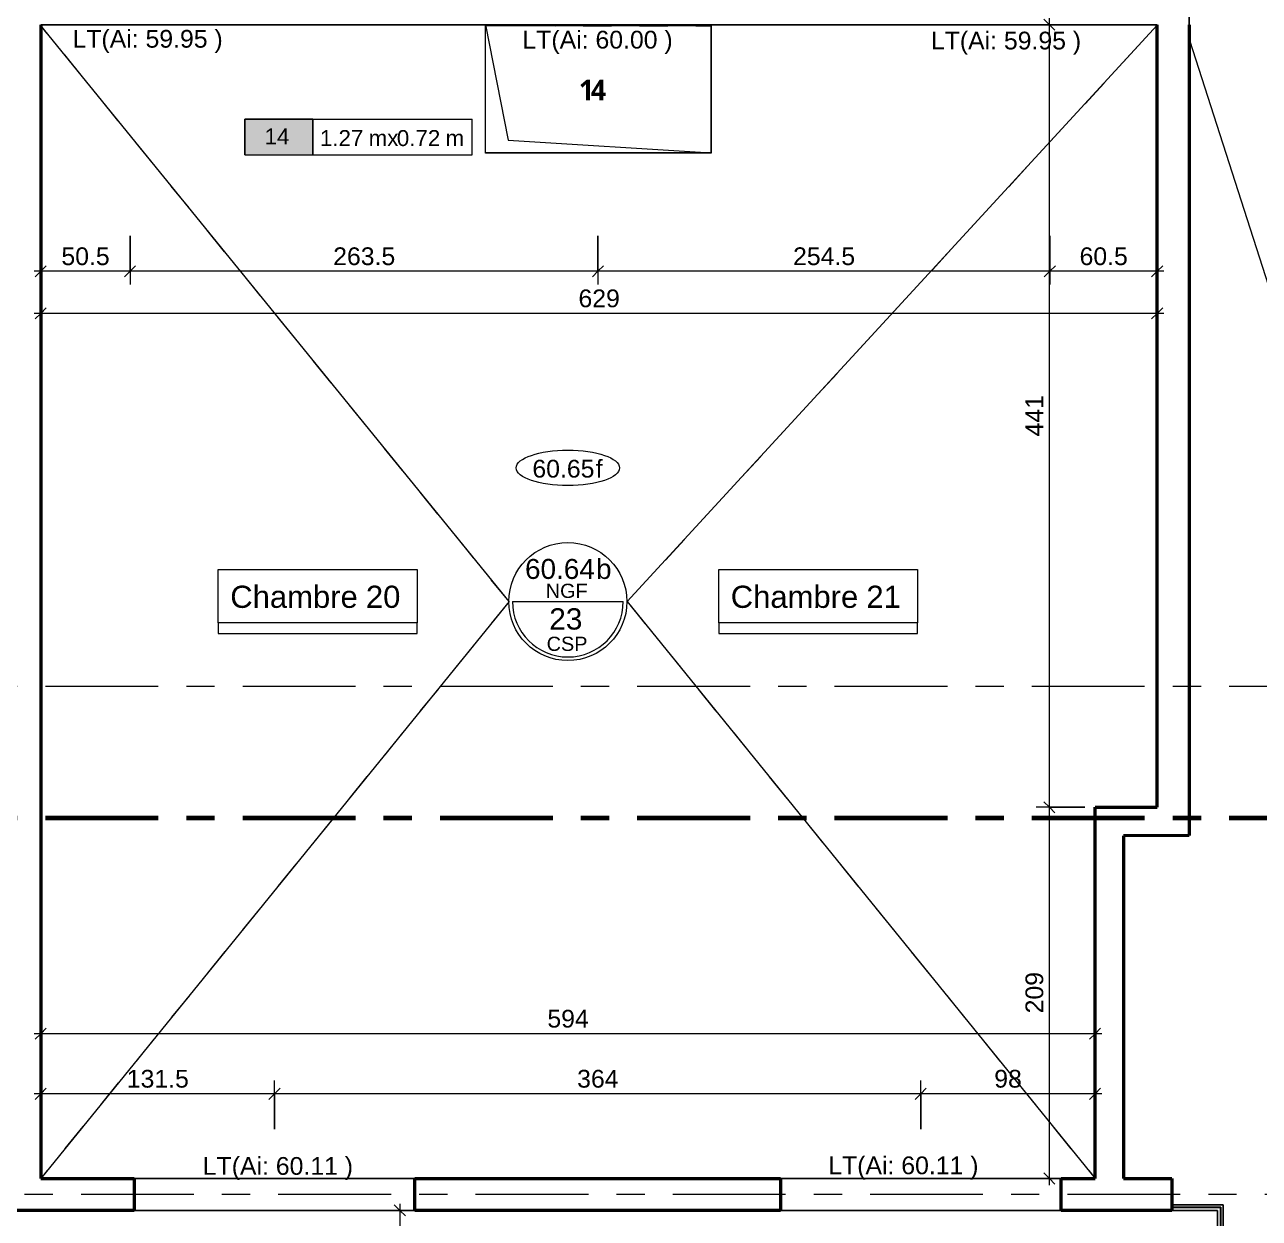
# Model space of a CAD drawing. Header units: metres. Extents: x 399 to 3028, y -427 to 863.
# Drawn here: x 452.43 to 459.39, y -391.74 to -385.02 of the extents above; entities that cross this region are included whole.
import ezdxf

# ---------------------------------------------------------------- set-up
doc = ezdxf.new("R2010")
doc.units = ezdxf.units.M
doc.linetypes.add('Ligne de quadrillage', pattern=[1.11125, 0.635, -0.15875, 0.15875, -0.15875])
doc.linetypes.add('Tiret', pattern=[0.3175, 0.15875, -0.15875])
for name, color, linetype, lineweight in [('02-Gaines numerotées_Stylo_No__83', 7, 'Continuous', 18), ('A-ANNO-DIMS', 211, 'Continuous', 9), ('A-ANNO-DIMS-50', 211, 'Continuous', 9), ('A-DETL', 90, 'Continuous', 18), ('A-DETL-GENF', 92, 'Continuous', 18), ('A-FLOR', 192, 'Continuous', 18), ('A-GENM', 13, 'Continuous', 18), ('A-GENM-IDEN', 13, 'Continuous', 18), ('A-WALL', 113, 'Continuous', 18), ('G-ANNO-DIMS', 111, 'Continuous', 9), ('G-ANNO-TEXT', 231, 'Continuous', 9), ('R_1 - Openings_dwg', 8, 'Continuous', 18), ('S-FLOR-SYMB', 171, 'Continuous', 9), ('S-GRID', 1, 'Continuous', 9)]:
    doc.layers.add(name, color=color, linetype=linetype, lineweight=lineweight)
doc.styles.add('Arial', font='arial.ttf', dxfattribs={"height": 0.1})
doc.styles.add('Arial_10', font='arial.ttf', dxfattribs={"height": 0.12})
doc.styles.add('Arial_11', font='arial.ttf', dxfattribs={"height": 0.125})
doc.styles.add('Arial_6', font='arial.ttf', dxfattribs={"height": 0.09})
doc.styles.add('Arial_8', font='arial.ttf', dxfattribs={"height": 0.0016})
doc.styles.add('Arial_9', font='arial.ttf', dxfattribs={"height": 0.1125})
doc.styles.add('Malgun Gothic Semilight_B', font='', dxfattribs={"height": 0.115})
doc.styles.get('Malgun Gothic Semilight_B').set_extended_font_data('Malgun Gothic Semilight', bold=True)
doc.dimstyles.new('AES-_COTATION_1_50', dxfattribs={"dimscale": 0.3048, "dimtxt": 0.102026, "dimasz": 0.205052, "dimexe": 0.246063, "dimexo": 0.0625, "dimgap": 0.016404, "dimtad": 1, "dimdec": 1, "dimlfac": 100, "dimrnd": 0.5, "dimdsep": 46, "dimtxsty": 'Arial', "dimblk1": 'OBLIQUE', "dimblk2": 'OBLIQUE', "dimsah": 1, "dimcen": 0.09, "dimdle": 0.123031, "dimazin": 0, "dimtfac": 1, "dimtdec": 4, "dimtix": 1, "dimtmove": 0, "dimatfit": 3, "dimfxl": 0.656168, "dimfxlon": 1, "dimtvp": 1, "dimtolj": 1, "dimtzin": 0, "dimarcsym": 2})
doc.dimstyles.new('AES-_COTATION_1_50_2', dxfattribs={"dimscale": 0.3048, "dimtxt": 0.102026, "dimasz": 0.205052, "dimexe": 0.246063, "dimexo": 0.0625, "dimgap": 0.016404, "dimtad": 1, "dimdec": 1, "dimlfac": 100, "dimrnd": 0.5, "dimdsep": 46, "dimtxsty": 'Arial', "dimblk1": 'OBLIQUE', "dimblk2": 'OBLIQUE', "dimsah": 1, "dimcen": 0.09, "dimdle": 0.123031, "dimazin": 0, "dimtfac": 1, "dimtdec": 4, "dimtix": 1, "dimtmove": 0, "dimatfit": 3, "dimfxl": 0.656168, "dimfxlon": 1, "dimtvp": 1, "dimtolj": 1, "dimtzin": 0, "dimarcsym": 2})

# ---------------------------------------------------------------- blocks, each defined once
blk = doc.blocks.new('VAU_Réservation_Rectangulaire1 - VAU_Réservation_Rectangulaire-1313385-AES_EXE_BET_TZ_R_1_COF_0100-Plan coffrage PH R_1 Diffusion')
at = {"layer": 'A-DETL-GENF'}
for p, q in [((-0.635, 0.361), (-0.635, -0.361)), ((-0.635, 0.361), (0.635, 0.361)), ((0.635, 0.361), (-0.635, 0.361)), ((-0.635, 0.361), (-0.635, -0.361)), ((-0.508, 0.2888), (0.635, 0.361)), ((0.635, 0.361), (0.635, -0.361)), ((-0.635, -0.361), (-0.508, 0.2888)), ((-0.635, -0.361), (0.635, -0.361))]:
    blk.add_line(p, q, dxfattribs=at)
blk = doc.blocks.new('R_1 - Openings_dwg-817627-AES_EXE_BET_TZ_R_1_COF_0100-Plan coffrage PH R_1 Diffusion')
at = {"layer": '02-Gaines numerotées_Stylo_No__83', "flags": 128}
blk.add_lwpolyline([(741.8954, -253.03), (740.6515, -253.289), (740.5049, -252.585), (741.7488, -252.326)], close=True, dxfattribs=at)
at = {"layer": 'A-DETL', "linetype": 'Tiret', "flags": 128}
blk.add_lwpolyline([(741.8954, -253.03), (740.6515, -253.289), (740.5049, -252.585), (741.7488, -252.326)], close=True, dxfattribs=at)
at = {"layer": '02-Gaines numerotées_Stylo_No__83', "char_height": 0.115, "attachment_point": 1, "rotation": 11.76477, "line_spacing_factor": 1.113779, "style": 'Malgun Gothic Semilight_B'}
for s, insert, width in [('\\fMalgun Gothic Semilight|b1|i0|c178|p34|;1', (741.0818, -252.7763), 0.073773), ('\\fMalgun Gothic Semilight|b1|i0|c178|p34|;4', (741.1475, -252.7626), 0.109122)]:
    blk.add_mtext(s, dxfattribs=dict(at, insert=insert, width=width))
at = {"layer": 'A-DETL', "color": 7, "linetype": 'Tiret', "char_height": 0.115, "attachment_point": 1, "rotation": 11.76477, "line_spacing_factor": 1.113779, "style": 'Malgun Gothic Semilight_B'}
for s, insert, width in [('\\fMalgun Gothic Semilight|b1|i0|c178|p34|;1', (741.0818, -252.7763), 0.073773), ('\\fMalgun Gothic Semilight|b1|i0|c178|p34|;4', (741.1475, -252.7626), 0.109122)]:
    blk.add_mtext(s, dxfattribs=dict(at, insert=insert, width=width))
blk = doc.blocks.new('AES-Etiquette Dalle CSP brut vide - Dalle bidirectionnelle-1799191-AES_EXE_BET_TZ_R_1_COF_0100-Plan coffrage PH R_1 Diffusion')
at = {"layer": 'S-FLOR-SYMB'}
blk.add_line((-0.00624, 0), (0.00624, 0), dxfattribs=at)
blk.add_circle((0, 0), 0.00665, dxfattribs=at)
blk.add_arc((0, 0), 0.00624, 180, 360, dxfattribs=at)
at = {"layer": 'S-FLOR-SYMB', "char_height": 0.0016, "attachment_point": 1, "style": 'Arial_8'}
for s, insert, width in [('NGF', (-0.00249, 0.00201), 0.0058523), ('CSP', (-0.00239, -0.00396), 0.005692)]:
    blk.add_mtext(s, dxfattribs=dict(at, insert=insert, width=width))
blk = doc.blocks.new('DIMBLOCK225-AES_EXE_BET_TZ_R_1_COF_0100-Plan coffrage PH R_1 Diffusion')
at = {"layer": 'A-ANNO-DIMS-50', "transparency": 16777216}
for p, q in [((458.2088, -386.2072), (458.2088, -386.4822)), ((458.2088, -386.4072), (458.2088, -386.2072)), ((458.8138, -386.6072), (458.8138, -386.3322)), ((458.2088, -386.4072), (458.1776, -386.4385)), ((458.2088, -386.4072), (458.2401, -386.376)), ((458.8513, -386.4072), (458.2088, -386.4072)), ((458.8138, -386.4072), (458.7825, -386.4385)), ((458.8138, -386.4072), (458.845, -386.376)), ((458.8138, -386.4072), (458.8138, -386.6072))]:
    blk.add_line(p, q, dxfattribs=at)
at = {"layer": 'A-ANNO-DIMS-50', "color": 0, "transparency": 16777216, "insert": (458.3763, -386.2724), "char_height": 0.1, "width": 0.323972, "attachment_point": 1, "line_spacing_factor": 0.941778, "style": 'Arial'}
blk.add_mtext('60.5', dxfattribs=at)
blk = doc.blocks.new('_Oblique')
at = {"color": 0, "linetype": 'ByBlock', "lineweight": -2}
blk.add_line((-0.5, -0.5), (0.5, 0.5), dxfattribs=at)
blk = doc.blocks.new('DIMBLOCK226-AES_EXE_BET_TZ_R_1_COF_0100-Plan coffrage PH R_1 Diffusion')
at = {"layer": 'A-ANNO-DIMS-50', "transparency": 16777216}
for p, q in [((455.6634, -386.2072), (455.6634, -386.4822)), ((455.6634, -386.4072), (455.6634, -386.2072)), ((458.2088, -386.2072), (458.2088, -386.4822)), ((458.2088, -386.4072), (458.2088, -386.2072)), ((455.6634, -386.4072), (455.6322, -386.4385)), ((455.6634, -386.4072), (455.6947, -386.376)), ((458.2088, -386.4072), (455.6634, -386.4072)), ((458.2088, -386.4072), (458.1776, -386.4385)), ((458.2088, -386.4072), (458.2401, -386.376))]:
    blk.add_line(p, q, dxfattribs=at)
at = {"layer": 'A-ANNO-DIMS-50', "color": 0, "transparency": 16777216, "insert": (456.7627, -386.2724), "char_height": 0.1, "width": 0.416266, "attachment_point": 1, "line_spacing_factor": 0.941778, "style": 'Arial'}
blk.add_mtext('254.5', dxfattribs=at)
blk = doc.blocks.new('DIMBLOCK227-AES_EXE_BET_TZ_R_1_COF_0100-Plan coffrage PH R_1 Diffusion')
at = {"layer": 'A-ANNO-DIMS-50', "transparency": 16777216}
for p, q in [((453.0284, -386.2072), (453.0284, -386.4822)), ((453.0284, -386.4072), (453.0284, -386.2072)), ((455.6634, -386.2072), (455.6634, -386.4822)), ((455.6634, -386.4072), (455.6634, -386.2072)), ((453.0284, -386.4072), (452.9972, -386.4385)), ((453.0284, -386.4072), (453.0597, -386.376)), ((455.6634, -386.4072), (453.0284, -386.4072)), ((455.6634, -386.4072), (455.6322, -386.4385)), ((455.6634, -386.4072), (455.6947, -386.376))]:
    blk.add_line(p, q, dxfattribs=at)
at = {"layer": 'A-ANNO-DIMS-50', "color": 0, "transparency": 16777216, "insert": (454.1725, -386.2724), "char_height": 0.1, "width": 0.416266, "attachment_point": 1, "line_spacing_factor": 0.941778, "style": 'Arial'}
blk.add_mtext('263.5', dxfattribs=at)
blk = doc.blocks.new('DIMBLOCK228-AES_EXE_BET_TZ_R_1_COF_0100-Plan coffrage PH R_1 Diffusion')
at = {"layer": 'A-ANNO-DIMS-50', "transparency": 16777216}
for p, q in [((453.0284, -386.2072), (453.0284, -386.4822)), ((453.0284, -386.4072), (453.0284, -386.2072)), ((452.5249, -386.6072), (452.5249, -386.3322)), ((453.0284, -386.4072), (452.4874, -386.4072)), ((452.5249, -386.4072), (452.4936, -386.4385)), ((452.5249, -386.4072), (452.5561, -386.376)), ((452.5249, -386.4072), (452.5249, -386.6072)), ((453.0284, -386.4072), (452.9972, -386.4385)), ((453.0284, -386.4072), (453.0597, -386.376))]:
    blk.add_line(p, q, dxfattribs=at)
at = {"layer": 'A-ANNO-DIMS-50', "color": 0, "transparency": 16777216, "insert": (452.6417, -386.2724), "char_height": 0.1, "width": 0.323972, "attachment_point": 1, "line_spacing_factor": 0.941778, "style": 'Arial'}
blk.add_mtext('50.5', dxfattribs=at)
blk = doc.blocks.new('DIMBLOCK234-AES_EXE_BET_TZ_R_1_COF_0100-Plan coffrage PH R_1 Diffusion')
at = {"layer": 'A-ANNO-DIMS-50', "transparency": 16777216}
for p, q in [((457.4819, -391.241), (457.4819, -390.966)), ((457.4819, -391.041), (457.5132, -391.0098)), ((458.4637, -391.241), (458.4637, -390.966)), ((458.4637, -391.041), (458.495, -391.0098)), ((457.4819, -391.041), (457.4507, -391.0723)), ((458.5012, -391.041), (457.4819, -391.041)), ((457.4819, -391.041), (457.4819, -391.241)), ((458.4637, -391.041), (458.4325, -391.0723)), ((458.4637, -391.041), (458.4637, -391.241))]:
    blk.add_line(p, q, dxfattribs=at)
at = {"layer": 'A-ANNO-DIMS-50', "color": 0, "transparency": 16777216, "insert": (457.8959, -390.9062), "char_height": 0.1, "width": 0.184588, "attachment_point": 1, "line_spacing_factor": 0.941778, "style": 'Arial'}
blk.add_mtext('98', dxfattribs=at)
blk = doc.blocks.new('DIMBLOCK235-AES_EXE_BET_TZ_R_1_COF_0100-Plan coffrage PH R_1 Diffusion')
at = {"layer": 'A-ANNO-DIMS-50', "transparency": 16777216}
for p, q in [((453.8418, -391.241), (453.8418, -390.966)), ((453.8418, -391.041), (453.873, -391.0098)), ((457.4819, -391.241), (457.4819, -390.966)), ((457.4819, -391.041), (457.5132, -391.0098)), ((453.8418, -391.041), (453.8105, -391.0723)), ((457.4819, -391.041), (453.8418, -391.041)), ((453.8418, -391.041), (453.8418, -391.241)), ((457.4819, -391.041), (457.4507, -391.0723)), ((457.4819, -391.041), (457.4819, -391.241))]:
    blk.add_line(p, q, dxfattribs=at)
at = {"layer": 'A-ANNO-DIMS-50', "color": 0, "transparency": 16777216, "insert": (455.5465, -390.9062), "char_height": 0.1, "width": 0.276883, "attachment_point": 1, "line_spacing_factor": 0.941778, "style": 'Arial'}
blk.add_mtext('364', dxfattribs=at)
blk = doc.blocks.new('DIMBLOCK236-AES_EXE_BET_TZ_R_1_COF_0100-Plan coffrage PH R_1 Diffusion')
at = {"layer": 'A-ANNO-DIMS-50', "transparency": 16777216}
for p, q in [((452.5249, -391.241), (452.5249, -390.966)), ((452.5249, -391.041), (452.5561, -391.0098)), ((453.8418, -391.241), (453.8418, -390.966)), ((453.8418, -391.041), (453.873, -391.0098)), ((453.8418, -391.041), (452.4874, -391.041)), ((452.5249, -391.041), (452.4936, -391.0723)), ((452.5249, -391.041), (452.5249, -391.241)), ((453.8418, -391.041), (453.8105, -391.0723)), ((453.8418, -391.041), (453.8418, -391.241))]:
    blk.add_line(p, q, dxfattribs=at)
at = {"layer": 'A-ANNO-DIMS-50', "color": 0, "transparency": 16777216, "insert": (453.0099, -390.9062), "char_height": 0.1, "width": 0.416266, "attachment_point": 1, "line_spacing_factor": 0.941778, "style": 'Arial'}
blk.add_mtext('131.5', dxfattribs=at)
blk = doc.blocks.new('DIMBLOCK237-AES_EXE_BET_TZ_R_1_COF_0100-Plan coffrage PH R_1 Diffusion')
at = {"layer": 'A-ANNO-DIMS-50', "transparency": 16777216}
for p, q in [((458.2065, -389.4268), (458.1752, -389.3955)), ((458.4065, -389.4268), (458.1315, -389.4268)), ((458.2065, -391.5557), (458.2065, -389.4268)), ((458.2065, -389.4268), (458.2377, -389.458)), ((458.2065, -389.4268), (458.4065, -389.4268)), ((458.2065, -391.5182), (458.1752, -391.4869)), ((458.4065, -391.5182), (458.1315, -391.5182)), ((458.2065, -391.5182), (458.2377, -391.5494)), ((458.2065, -391.5182), (458.4065, -391.5182))]:
    blk.add_line(p, q, dxfattribs=at)
at = {"layer": 'A-ANNO-DIMS-50', "color": 0, "transparency": 16777216, "insert": (458.0717, -390.5878), "char_height": 0.1, "width": 0.276883, "attachment_point": 1, "rotation": 90, "line_spacing_factor": 0.941778, "style": 'Arial'}
blk.add_mtext('209', dxfattribs=at)
blk = doc.blocks.new('DIMBLOCK238-AES_EXE_BET_TZ_R_1_COF_0100-Plan coffrage PH R_1 Diffusion')
at = {"layer": 'A-ANNO-DIMS-50', "transparency": 16777216}
for p, q in [((458.0065, -385.0179), (458.2815, -385.0179)), ((458.2065, -385.0179), (458.0065, -385.0179)), ((458.2065, -385.0179), (458.1752, -384.9866)), ((458.2065, -389.4268), (458.2065, -384.9804)), ((458.2065, -385.0179), (458.2377, -385.0491)), ((458.2065, -389.4268), (458.1752, -389.3955)), ((458.4065, -389.4268), (458.1315, -389.4268)), ((458.2065, -389.4268), (458.2377, -389.458)), ((458.2065, -389.4268), (458.4065, -389.4268))]:
    blk.add_line(p, q, dxfattribs=at)
at = {"layer": 'A-ANNO-DIMS-50', "color": 0, "transparency": 16777216, "insert": (458.0717, -387.3377), "char_height": 0.1, "width": 0.276883, "attachment_point": 1, "rotation": 90, "line_spacing_factor": 0.941778, "style": 'Arial'}
blk.add_mtext('441', dxfattribs=at)
blk = doc.blocks.new('DIMBLOCK259-AES_EXE_BET_TZ_R_1_COF_0100-Plan coffrage PH R_1 Diffusion')
at = {"layer": 'A-ANNO-DIMS-50', "transparency": 16777216}
for p, q in [((452.5249, -390.9026), (452.5249, -390.6276)), ((458.4637, -390.9026), (458.4637, -390.6276)), ((458.5012, -390.7026), (452.4874, -390.7026)), ((452.5249, -390.7026), (452.4936, -390.7339)), ((452.5249, -390.7026), (452.5561, -390.6714)), ((452.5249, -390.7026), (452.5249, -390.9026)), ((458.4637, -390.7026), (458.4325, -390.7339)), ((458.4637, -390.7026), (458.495, -390.6714)), ((458.4637, -390.7026), (458.4637, -390.9026))]:
    blk.add_line(p, q, dxfattribs=at)
at = {"layer": 'A-ANNO-DIMS-50', "color": 0, "transparency": 16777216, "insert": (455.3789, -390.5678), "char_height": 0.1, "width": 0.276883, "attachment_point": 1, "line_spacing_factor": 0.941778, "style": 'Arial'}
blk.add_mtext('594', dxfattribs=at)
blk = doc.blocks.new('DIMBLOCK281-AES_EXE_BET_TZ_R_1_COF_0100-Plan coffrage PH R_1 Diffusion')
at = {"layer": 'A-ANNO-DIMS-50', "transparency": 16777216}
for p, q in [((454.748, -391.6982), (454.473, -391.6982)), ((454.548, -391.6982), (454.5168, -391.6669)), ((454.548, -391.6607), (454.548, -400.0636)), ((454.548, -391.6982), (454.5793, -391.7294)), ((454.548, -391.6982), (454.748, -391.6982)), ((454.748, -400.0261), (454.473, -400.0261)), ((454.548, -400.0261), (454.5168, -399.9949)), ((454.548, -400.0261), (454.5793, -400.0574)), ((454.548, -400.0261), (454.748, -400.0261))]:
    blk.add_line(p, q, dxfattribs=at)
at = {"layer": 'A-ANNO-DIMS-50', "color": 0, "transparency": 16777216, "insert": (454.4132, -395.9775), "char_height": 0.1, "width": 0.276883, "attachment_point": 1, "rotation": 90, "line_spacing_factor": 0.941778, "style": 'Arial'}
blk.add_mtext('833', dxfattribs=at)
blk = doc.blocks.new('ETQ_SOL_Rectangulaire - RSV_Rect_HZ-1265007-AES_EXE_BET_TZ_R_1_COF_0100-Plan coffrage PH R_1 Diffusion')
at = {"layer": 'A-GENM-IDEN', "lineweight": 9}
blk.add_hatch(color=256, dxfattribs=at).paths.add_polyline_path([(0, -0.002), (-0.00765, -0.002), (-0.00765, 0.002), (0, 0.002)])
at = {"layer": 'A-GENM-IDEN'}
for p, q in [((-0.00765, -0.002), (-0.00765, 0.002)), ((-0.00765, 0.002), (0.01798, 0.002)), ((0, 0.002), (-0.00765, 0.002)), ((-0.00765, 0.002), (-0.00765, -0.002)), ((0, 0.002), (0, -0.002)), ((0, -0.002), (0, 0.002)), ((0.01798, -0.002), (0.01798, 0.002)), ((-0.00765, -0.002), (0.01798, -0.002)), ((-0.00765, -0.002), (0, -0.002))]:
    blk.add_line(p, q, dxfattribs=at)
blk = doc.blocks.new('DIMBLOCK652-AES_EXE_BET_TZ_R_1_COF_0100-Plan coffrage PH R_1 Diffusion')
at = {"layer": 'A-ANNO-DIMS-50', "transparency": 16777216}
for p, q in [((452.5249, -386.8446), (452.5249, -386.5696)), ((452.5249, -386.6446), (452.5561, -386.6133)), ((458.8138, -386.8446), (458.8138, -386.5696)), ((458.8138, -386.6446), (458.845, -386.6133)), ((458.8513, -386.6446), (452.4874, -386.6446)), ((452.5249, -386.6446), (452.4936, -386.6758)), ((452.5249, -386.6446), (452.5249, -386.8446)), ((458.8138, -386.6446), (458.7825, -386.6758)), ((458.8138, -386.6446), (458.8138, -386.8446))]:
    blk.add_line(p, q, dxfattribs=at)
at = {"layer": 'A-ANNO-DIMS-50', "color": 0, "transparency": 16777216, "insert": (455.554, -386.5097), "char_height": 0.1, "width": 0.276883, "attachment_point": 1, "line_spacing_factor": 0.941778, "style": 'Arial'}
blk.add_mtext('629', dxfattribs=at)

msp = doc.modelspace()

# ---------------------------------------------------------------- linework, layer by layer
at = {"layer": 'A-DETL', "color": 51}
for p, q in [((455.1631, -388.268), (452.5242, -385.0209)), ((455.8284, -388.268), (458.8138, -385.0209)), ((459.9053, -387.9343), (458.9967, -385.1079)), ((455.1631, -388.268), (452.5249, -391.5182)), ((455.8284, -388.268), (458.4639, -391.5182))]:
    msp.add_line(p, q, dxfattribs=at)
at = {"layer": 'A-DETL', "linetype": 'Tiret'}
for p, q in [((455.1631, -388.268), (452.5242, -385.0209)), ((455.8284, -388.268), (458.8138, -385.0209)), ((455.1631, -388.268), (452.5249, -391.5182)), ((455.8284, -388.268), (458.4639, -391.5182))]:
    msp.add_line(p, q, dxfattribs=at)
at = {"layer": 'A-DETL'}
for p, q in [((453.5249, -388.088), (454.6449, -388.088)), ((453.5249, -388.388), (453.5249, -388.088)), ((454.6449, -388.088), (454.6449, -388.388)), ((456.3437, -388.088), (457.4637, -388.088)), ((456.3437, -388.388), (456.3437, -388.088)), ((457.4637, -388.088), (457.4637, -388.388)), ((454.6449, -388.388), (453.5249, -388.388)), ((453.5249, -388.388), (453.5249, -388.448)), ((454.6449, -388.388), (453.5249, -388.388)), ((454.6449, -388.448), (454.6449, -388.388)), ((457.4637, -388.388), (456.3437, -388.388)), ((456.3437, -388.388), (456.3437, -388.448)), ((457.4637, -388.388), (456.3437, -388.388)), ((457.4637, -388.448), (457.4637, -388.388)), ((453.5249, -388.448), (454.6449, -388.448)), ((456.3437, -388.448), (457.4637, -388.448))]:
    msp.add_line(p, q, dxfattribs=at)
at = {"layer": 'A-DETL', "color": 51}
msp.add_ellipse((455.4943, -387.5149), major_axis=(-0.2909, 0), ratio=0.343791, dxfattribs=at)
at = {"layer": 'A-DETL-GENF', "linetype": 'Tiret'}
for p, q in [((454.6449, -388.388), (453.5249, -388.388)), ((453.5249, -388.388), (453.5249, -388.448)), ((454.6449, -388.448), (454.6449, -388.388)), ((457.4637, -388.388), (456.3437, -388.388)), ((456.3437, -388.388), (456.3437, -388.448)), ((457.4637, -388.448), (457.4637, -388.388)), ((453.5249, -388.448), (454.6449, -388.448)), ((456.3437, -388.448), (457.4637, -388.448))]:
    msp.add_line(p, q, dxfattribs=at)
at = {"layer": 'A-FLOR', "color": 31, "lineweight": 25}
for p, q in [((458.9938, -389.5867), (458.9938, -384.8379)), ((452.5249, -385.0179), (458.8138, -385.0179)), ((452.5249, -391.5182), (452.5249, -385.0179)), ((458.8138, -385.0179), (458.8138, -389.4268)), ((458.8138, -389.4268), (458.4637, -389.4268)), ((458.4637, -389.4268), (458.4637, -391.5182)), ((458.6237, -389.5868), (458.9938, -389.5867)), ((458.6237, -391.5182), (458.6237, -389.5868)), ((458.4637, -391.5182), (452.5249, -391.5182)), ((458.8964, -391.5182), (458.6237, -391.5182)), ((458.8964, -391.6662), (458.8964, -391.5182)), ((459.1851, -391.6662), (458.8964, -391.6662)), ((458.8964, -391.6662), (458.8964, -391.6792)), ((458.8964, -391.6792), (458.8964, -391.6812)), ((459.1721, -391.6792), (458.8964, -391.6792)), ((458.8964, -391.6982), (458.8964, -391.6812)), ((458.8964, -391.6812), (459.1701, -391.6812)), ((459.1531, -391.6982), (458.8964, -391.6982)), ((459.1531, -394.4774), (459.1531, -391.6982)), ((459.1701, -391.6812), (459.1721, -391.6792)), ((459.1701, -391.6812), (459.1701, -394.4774)), ((459.1721, -394.4774), (459.1721, -391.6792)), ((459.1851, -394.4774), (459.1851, -391.6662))]:
    msp.add_line(p, q, dxfattribs=at)
at = {"layer": 'A-WALL', "color": 2, "lineweight": 50}
for p, q in [((452.5249, -385.0179), (452.5249, -391.5182)), ((458.8138, -389.4268), (458.8138, -385.0179)), ((458.9938, -385.0179), (458.9938, -389.4267)), ((458.4637, -389.5868), (458.4637, -389.4268)), ((458.4637, -389.4268), (458.8138, -389.4268)), ((458.9938, -389.4267), (458.9938, -389.5867)), ((458.4637, -391.5182), (458.4637, -389.5868)), ((458.9938, -389.5867), (458.6237, -389.5868)), ((458.6237, -389.5868), (458.6237, -391.5182)), ((452.5249, -391.5182), (453.0518, -391.5182)), ((453.0518, -391.5182), (453.0518, -391.6982)), ((454.6318, -391.6982), (454.6318, -391.5182)), ((454.6318, -391.5182), (456.6919, -391.5182)), ((456.6919, -391.5182), (456.6919, -391.6982)), ((458.2719, -391.6982), (458.2719, -391.5182)), ((458.2719, -391.5182), (458.4637, -391.5182)), ((458.6237, -391.5182), (458.8964, -391.5182)), ((458.8964, -391.5182), (458.8964, -391.6982)), ((453.0518, -391.6982), (451.8033, -391.6982)), ((456.6919, -391.6982), (454.6318, -391.6982)), ((458.8964, -391.6982), (458.2719, -391.6982))]:
    msp.add_line(p, q, dxfattribs=at)
at = {"layer": 'A-WALL', "color": 3, "lineweight": 25}
for p, q in [((454.6318, -391.5182), (453.0518, -391.5182)), ((458.2719, -391.5182), (456.6919, -391.5182)), ((453.0518, -391.6982), (454.6318, -391.6982)), ((456.6919, -391.6982), (458.2719, -391.6982))]:
    msp.add_line(p, q, dxfattribs=at)
at = {"layer": 'S-GRID', "linetype": 'Ligne de quadrillage'}
for p, q in [((402.5455, -388.7449), (470.4951, -388.7439)), ((430.5272, -391.6068), (470.4951, -391.6063))]:
    msp.add_line(p, q, dxfattribs=at)
at = {"layer": 'S-GRID', "linetype": 'Ligne de quadrillage', "lineweight": 100}
msp.add_line((402.5455, -389.4864), (470.4951, -389.4864), dxfattribs=at)

# ---------------------------------------------------------------- block references
at = {"layer": 'A-GENM', "extrusion": (0, 0, -1), "rotation": 179.9991493376243}
msp.add_blockref('VAU_Réservation_Rectangulaire1 - VAU_Réservation_Rectangulaire-1313385-AES_EXE_BET_TZ_R_1_COF_0100-Plan coffrage PH R_1 Diffusion', (-455.6656, -385.3788), dxfattribs=at)
at = {"layer": 'A-GENM-IDEN', "xscale": 49.99999999999996, "yscale": 49.99999999999996, "zscale": 49.99999999999996}
msp.add_blockref('ETQ_SOL_Rectangulaire - RSV_Rect_HZ-1265007-AES_EXE_BET_TZ_R_1_COF_0100-Plan coffrage PH R_1 Diffusion', (454.0572, -385.6504), dxfattribs=at)
at = {"layer": 'R_1 - Openings_dwg', "color": 92, "linetype": 'Tiret', "rotation": 348.2360846844102}
msp.add_blockref('R_1 - Openings_dwg-817627-AES_EXE_BET_TZ_R_1_COF_0100-Plan coffrage PH R_1 Diffusion', (-218.4239, 13.2301), dxfattribs=at)
at = {"layer": 'S-FLOR-SYMB', "xscale": 49.99999999999997, "yscale": 49.99999999999997, "zscale": 49.99999999999997}
msp.add_blockref('AES-Etiquette Dalle CSP brut vide - Dalle bidirectionnelle-1799191-AES_EXE_BET_TZ_R_1_COF_0100-Plan coffrage PH R_1 Diffusion', (455.4943, -388.268), dxfattribs=at)

# ---------------------------------------------------------------- texts
at = {"layer": 'A-GENM-IDEN', "lineweight": 9, "char_height": 0.09, "attachment_point": 1, "style": 'Arial_6'}
for s, insert, width in [('14', (453.786, -385.6025), 0.168354), ('1.27 ', (454.0977, -385.6116), 0.3327), ('mx', (454.3722, -385.6116), 0.192405), ('0.72 ', (454.531, -385.6116), 0.3327), ('\\fArial|b0|i0|c178|p34|;m', (454.8055, -385.6116), 0.124262)]:
    msp.add_mtext(s, dxfattribs=dict(at, insert=insert, width=width))
at = {"layer": 'G-ANNO-DIMS', "char_height": 0.1, "width": 1.011239, "attachment_point": 1, "line_spacing_factor": 0.941778, "style": 'Arial'}
for s, insert in [('LT(Ai: 59.95 )', (452.7041, -385.0474)), ('LT(Ai: 60.00 )', (455.2385, -385.0523)), ('LT(Ai: 59.95 )', (457.539, -385.0573)), ('LT(Ai: 60.11 )', (453.438, -391.3975)), ('LT(Ai: 60.11 )', (456.961, -391.3942))]:
    msp.add_mtext(s, dxfattribs=dict(at, insert=insert))
at = {"layer": 'G-ANNO-TEXT', "color": 41, "char_height": 0.1, "attachment_point": 1, "style": 'Arial'}
for s, insert, width in [('60.65', (455.2944, -387.4694), 0.432911), ('\\fArial|b0|i0|c178|p34|;f', (455.6516, -387.4694), 0.05211)]:
    msp.add_mtext(s, dxfattribs=dict(at, insert=insert, width=width))
at = {"layer": 'G-ANNO-TEXT', "color": 7, "char_height": 0.125, "attachment_point": 1, "style": 'Arial_11'}
for s, insert, width in [('Chambre ', (453.5928, -388.1784), 0.925949), ('20', (454.3568, -388.1784), 0.232489), ('Chambre ', (456.4117, -388.1784), 0.925949), ('21', (457.1757, -388.1784), 0.232489)]:
    msp.add_mtext(s, dxfattribs=dict(at, insert=insert, width=width))
at = {"layer": 'S-FLOR-SYMB', "attachment_point": 1}
for s, insert, char_height, width, style in [('60.64', (455.253, -388.0279), 0.1125, 0.485021, 'Arial_9'), ('\\fArial|b0|i0|c178|p34|;b', (455.6531, -388.0279), 0.1125, 0.108228, 'Arial_9'), ('23', (455.3896, -388.3056), 0.12, 0.224472, 'Arial_10')]:
    msp.add_mtext(s, dxfattribs=dict(at, insert=insert, char_height=char_height, width=width, style=style))

# ---------------------------------------------------------------- dimensions: what is measured, and where the dimension line sits
at = {"layer": 'A-ANNO-DIMS'}
for base, p1, p2, angle, dimstyle, override, picture, middle in [((458.2065, -385.0179), (458.4065, -389.4268), (458.0065, -385.0179), 90, 'AES-_COTATION_1_50', {"dimpost": '<>', "dimfxl": 4.426998}, 'DIMBLOCK238-AES_EXE_BET_TZ_R_1_COF_0100-Plan coffrage PH R_1 Diffusion', (458.1513, -387.2223)), ((452.52489, -386.40724), (453.02841, -386.20724), (452.52489, -386.60724), 0, 'AES-_COTATION_1_50', {"dimpost": '<>', "dimfxl": 0.643059}, 'DIMBLOCK228-AES_EXE_BET_TZ_R_1_COF_0100-Plan coffrage PH R_1 Diffusion', (452.77665, -386.35119)), ((455.6634, -386.4072), (458.2088, -386.2072), (455.6634, -386.2072), 0, 'AES-_COTATION_1_50', {"dimpost": '<>', "dimfxl": 2.545442}, 'DIMBLOCK226-AES_EXE_BET_TZ_R_1_COF_0100-Plan coffrage PH R_1 Diffusion', (456.9361, -386.3512)), ((458.2065, -389.4268), (458.4065, -391.5182), (458.4065, -389.4268), 90, 'AES-_COTATION_1_50', {"dimpost": '<>', "dimfxl": 2.091435}, 'DIMBLOCK237-AES_EXE_BET_TZ_R_1_COF_0100-Plan coffrage PH R_1 Diffusion', (458.1504, -390.4725)), ((452.5249, -390.7026), (458.4637, -390.9026), (452.5249, -390.9026), 0, 'AES-_COTATION_1_50', {"dimpost": '<>', "dimfxl": 5.938835}, 'DIMBLOCK259-AES_EXE_BET_TZ_R_1_COF_0100-Plan coffrage PH R_1 Diffusion', (455.4943, -390.6466)), ((452.5249, -391.041), (453.8418, -391.241), (452.5249, -391.241), 0, 'AES-_COTATION_1_50', {"dimpost": '<>', "dimfxl": 1.316884}, 'DIMBLOCK236-AES_EXE_BET_TZ_R_1_COF_0100-Plan coffrage PH R_1 Diffusion', (453.1833, -390.9849)), ((457.4819, -391.041), (458.4637, -391.241), (457.4819, -391.241), 0, 'AES-_COTATION_1_50', {"dimpost": '<>', "dimfxl": 0.98182}, 'DIMBLOCK234-AES_EXE_BET_TZ_R_1_COF_0100-Plan coffrage PH R_1 Diffusion', (457.9728, -390.985)), ((454.548, -400.0261), (454.748, -391.6982), (454.748, -400.0261), 90, 'AES-_COTATION_1_50_2', {"dimpost": '<>', "dimfxl": 8.327908}, 'DIMBLOCK281-AES_EXE_BET_TZ_R_1_COF_0100-Plan coffrage PH R_1 Diffusion', (454.4919, -395.8622))]:
    dim = msp.add_linear_dim(base=base, p1=p1, p2=p2, angle=angle, dimstyle=dimstyle, override=override, dxfattribs=at)
    dim.commit()
    dim.dimension.update_dxf_attribs({"geometry": picture, "text_midpoint": middle})
for base, p1, p2, dimstyle, override, picture, middle in [((453.0284, -386.4072), (455.6634, -386.2072), (453.0284, -386.2072), 'AES-_COTATION_1_50', {"dimpost": '<>', "dimfxl": 2.634995}, 'DIMBLOCK227-AES_EXE_BET_TZ_R_1_COF_0100-Plan coffrage PH R_1 Diffusion', (454.3459, -386.3512)), ((458.2088, -386.4072), (458.8138, -386.6072), (458.2088, -386.2072), 'AES-_COTATION_1_50', {"dimpost": '<>', "dimfxl": 0.725231}, 'DIMBLOCK225-AES_EXE_BET_TZ_R_1_COF_0100-Plan coffrage PH R_1 Diffusion', (458.5113, -386.3512)), ((452.5249, -386.6446), (458.8138, -386.8446), (452.5249, -386.8446), 'AES-_COTATION_1_50_2', {"dimpost": '<>', "dimfxl": 6.288896}, 'DIMBLOCK652-AES_EXE_BET_TZ_R_1_COF_0100-Plan coffrage PH R_1 Diffusion', (455.6693, -386.5885)), ((453.8418, -391.041), (457.4819, -391.241), (453.8418, -391.241), 'AES-_COTATION_1_50', {"dimpost": '<>', "dimfxl": 3.640131}, 'DIMBLOCK235-AES_EXE_BET_TZ_R_1_COF_0100-Plan coffrage PH R_1 Diffusion', (455.6618, -390.9849))]:
    dim = msp.add_linear_dim(base=base, p1=p1, p2=p2, dimstyle=dimstyle, override=override, dxfattribs=at)
    dim.commit()
    dim.dimension.update_dxf_attribs({"geometry": picture, "text_midpoint": middle})

doc.saveas('drawing.dxf')
